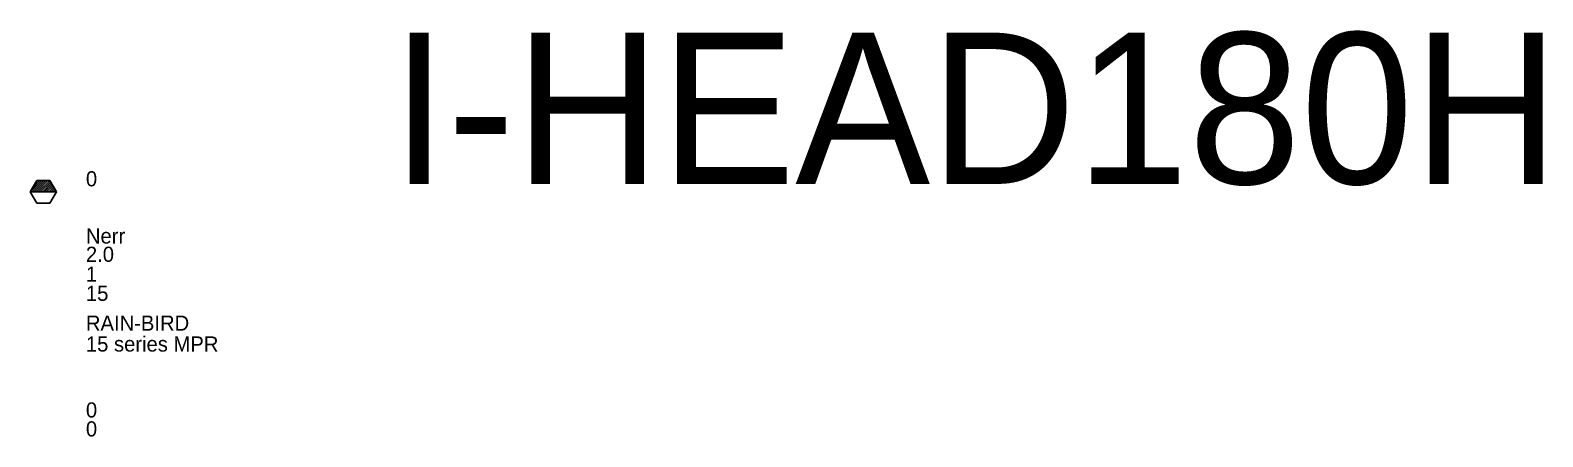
# Model space of a CAD drawing. Extents: x -141445 to -141321, y 26410 to 27069.
# Drawn here: x -141408.01 to -141398, y 26783.57 to 26786.25 of the extents above; entities that cross this region are included whole.
import ezdxf

# ---------------------------------------------------------------- set-up
doc = ezdxf.new("R2010")
doc.units = 0
doc.header["$MEASUREMENT"] = 0
doc.layers.get('0').update_dxf_attribs({"linetype": 'CONTINUOUS'})
for name, color, linetype in [('$I-ATT-TEXTDAT', 81, 'CONTINUOUS'), ('$I-ATT-TEXTVIS', 3, 'CONTINUOUS'), ('PEN00', 3, 'CONTINUOUS'), ('PEN000-S', 11, 'CONTINUOUS')]:
    doc.layers.add(name, color=color, linetype=linetype)

# ---------------------------------------------------------------- blocks, each defined once
blk = doc.blocks.new('*X26')
at = {"color": 0}
for p, q in [((10315.928, -15675.549), (10316.428, -15675.049)), ((10316.005, -15675.384), (10316.34, -15675.049)), ((10316.017, -15675.549), (10316.517, -15675.049)), ((10316.105, -15675.549), (10316.605, -15675.049)), ((10316.126, -15675.175), (10316.252, -15675.049)), ((10316.194, -15675.549), (10316.694, -15675.049)), ((10316.282, -15675.549), (10316.778, -15675.053)), ((10316.37, -15675.549), (10316.81, -15675.109)), ((10316.459, -15675.549), (10316.843, -15675.165)), ((10316.547, -15675.549), (10316.875, -15675.221)), ((10316.635, -15675.549), (10316.907, -15675.277)), ((10316.724, -15675.549), (10316.94, -15675.333)), ((10316.812, -15675.549), (10316.972, -15675.389)), ((10316.901, -15675.549), (10317.004, -15675.445)), ((10316.989, -15675.549), (10317.037, -15675.501))]:
    blk.add_line(p, q, dxfattribs=at)
blk = doc.blocks.new('I-HEAD180H')
at = {"layer": 'PEN00'}
for p, q in [((-0.043, 0.075), (-0.087, 0)), ((0.087, 0), (-0.087, 0)), ((-0.087, 0), (-0.043, -0.075)), ((0.043, 0.075), (-0.043, 0.075)), ((0.087, 0), (0.043, 0.075)), ((0.043, -0.075), (0.087, 0)), ((-0.043, -0.075), (0.043, -0.075))]:
    blk.add_line(p, q, dxfattribs=at)
at = {"layer": 'PEN000-S', "xscale": 0.15, "yscale": 0.15, "zscale": 0.15}
blk.add_blockref('*X26', (-1547.473, 2351.332), dxfattribs=at)
at = {"layer": '$I-ATT-TEXTDAT'}
for tag, p in [('ID', (0.282, -0.341)), ('GPM', (0.282, -0.462)), ('SIZE', (0.282, -0.593)), ('RADIUS', (0.282, -0.72)), ('MAKE', (0.282, -0.917)), ('MODEL', (0.282, -1.055)), ('DAT1', (0.282, -1.491)), ('DAT2', (0.282, -1.616))]:
    blk.add_attdef(tag, p, '', height=0.1, dxfattribs=at)
at = {"layer": '$I-ATT-TEXTVIS'}
blk.add_attdef('SEQFLOW', (0.282, 0.037), '', height=0.1, dxfattribs=at)

msp = doc.modelspace()

# ---------------------------------------------------------------- block references
msp.add_blockref('I-HEAD180H', (-141407.921, 26785.184)).add_auto_attribs({'SEQFLOW': '0', 'ID': 'Nerr', 'GPM': '2.0', 'SIZE': '1', 'RADIUS': '15', 'MAKE': 'RAIN-BIRD', 'MODEL': '15 series MPR', 'DAT1': '0', 'DAT2': '0'})

# ---------------------------------------------------------------- texts
msp.add_text('I-HEAD180H', height=1).set_placement((-141405.619, 26785.237))

doc.saveas('drawing.dxf')
